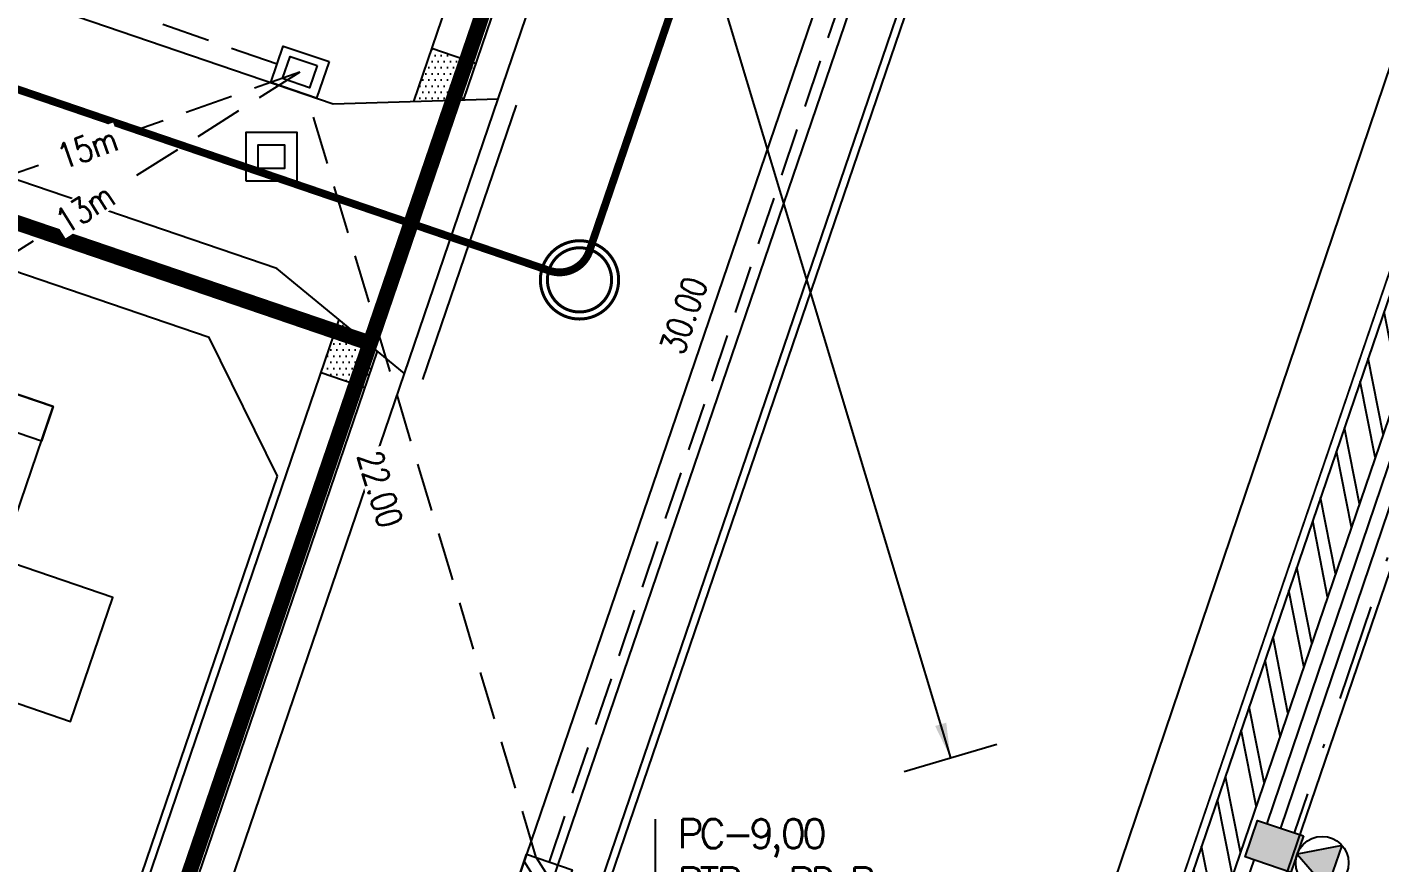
# Model space of a CAD drawing. Extents: x 0 to 336586, y 0 to 6284468.
# Drawn here: x 335422.82 to 335457.8, y 6277824.99 to 6277846.61 of the extents above; entities that cross this region are included whole.
import ezdxf

# ---------------------------------------------------------------- set-up
doc = ezdxf.new("R2010")
doc.units = 0
doc.header["$LTSCALE"] = 5
for name, pattern in [('DASHDOTX2', [2, 1, -0.5, 0, -0.5]), ('DASHED', [0.75, 0.5, -0.25]), ('HIDDEN', [0.375, 0.25, -0.125])]:
    doc.linetypes.add(name, pattern=pattern)
for name, color, linetype in [('ACOM-P', 251, 'DASHED'), ('CALLES-URBANAS', 6, 'Continuous'), ('COTAS', 11, 'Continuous'), ('EQUIPOS_E', 240, 'Continuous'), ('ESTRUCTURAS', 42, 'Continuous'), ('ESTRUCTURAS_P', 42, 'Continuous'), ('LAP_A_E', 100, 'Continuous'), ('LBT_A_E', 100, 'Continuous'), ('LBT_A_P', 100, 'DASHED'), ('LINEA-EDIFICACION-URBANA', 21, 'Continuous'), ('LMT_A_E', 10, 'DASHDOTX2'), ('MUROS', 8, 'Continuous'), ('PLANTA', 6, 'Continuous'), ('POSTES_E', 41, 'Continuous'), ('POSTES_P', 41, 'Continuous'), ('Prosan Agua Potable P. Cañeria Proyectada', 1, 'Continuous'), ('Prosan Alcantarillado P. CI Proyectada', 1, 'Continuous'), ('Prosan Alcantarillado P. Colector Proyectado', 1, 'Continuous'), ('Prosan General Linea Oficial', 6, 'DASHDOTX2'), ('Prosan Pavimentación Solera Rebajada Proyectada', 8, 'HIDDEN'), ('Prosan Pavimentación Vereda Existente', 8, 'Continuous'), ('Prosan Pavimentación Vereda Existente Hatch', 8, 'Continuous'), ('Prosan Pavimentación Vereda Proyectada', 8, 'Continuous'), ('Prosan Pavimentación Vereda Reforzada Proyectada Hatch', 8, 'Continuous'), ('PUNTO-DE-INTERES', 254, 'Continuous'), ('servicios', 6, 'Continuous'), ('TEXTO-BT_P', 151, 'Continuous')]:
    doc.layers.add(name, color=color, linetype=linetype)
doc.styles.add('2mm', font='simplex.shx', dxfattribs={"width": 0.8, "height": 0.65})
doc.styles.add('ROMANS', font='romans.shx', dxfattribs={"height": 1})
doc.dimstyles.new('ACOMETIDA 500', dxfattribs={"dimtxt": 0.65, "dimasz": 1.8, "dimexe": 1.25, "dimexo": 0.625, "dimtad": 0, "dimdec": 0, "dimtxsty": '2mm', "dimblk": 'NONE', "dimcen": 2.5, "dimse1": 1, "dimse2": 1, "dimclrd": 256, "dimclrt": 2, "dimadec": 0, "dimazin": 0, "dimtfac": 1, "dimtdec": 0, "dimtmove": 0, "dimatfit": 3, "dimldrblk": 'NONE', "dimfxl": 1, "dimtfill": 1, "dimlwd": -1, "dimarcsym": 2})
doc.dimstyles.new('VANO 500', dxfattribs={"dimtxt": 0.65, "dimasz": 1.8, "dimexe": 0, "dimexo": 8, "dimgap": 1.2, "dimtad": 0, "dimdec": 0, "dimzin": 0, "dimdsep": 46, "dimtxsty": '2mm', "dimblk": 'NONE', "dimcen": 0, "dimse1": 1, "dimse2": 1, "dimsd1": 1, "dimsd2": 1, "dimclrd": 7, "dimclrt": 2, "dimadec": 0, "dimazin": 0, "dimtfac": 1, "dimtdec": 0, "dimtofl": 0, "dimtmove": 0, "dimatfit": 3, "dimldrblk": 'NONE', "dimfxl": 1, "dimtfill": 1, "dimtolj": 1, "dimtzin": 0, "dimlwd": 25, "dimarcsym": 0})
pattern_1 = [(0, (398815.021874129, 6883263.931051567), (0.079375, 0.15875), [0, -0.15875])]

# ---------------------------------------------------------------- blocks, each defined once
blk = doc.blocks.new('agua potable')
at = {"layer": 'Prosan Agua Potable P. Cañeria Proyectada', "color": 4, "const_width": 0.4}
for points in [[(335921.2840937399, 6282516.132876968), (335940.1674004932, 6282571.448463109), (335854.3256344873, 6282600.752616114)], [(335835.4423277323, 6282545.437029972), (335921.2840937399, 6282516.132876968)], [(335921.2840937399, 6282516.132876968), (335902.3846082751, 6282460.769897918)]]:
    blk.add_lwpolyline(points, dxfattribs=at)
blk = doc.blocks.new('ALCANTARILLADO')
at = {"layer": 'Prosan Alcantarillado P. CI Proyectada', "color": 5, "ltscale": 2, "const_width": 0.078}
for points in [[(141.3615367603925, -131.2042264698539, 1), (143.3860423754959, -131.2042264698539, 1)], [(141.5435367602404, -131.2042264698539, 1), (143.2040423754806, -131.2042264698539, 1)]]:
    blk.add_lwpolyline(points, format="xyb", close=True, dxfattribs=at)
at = {"layer": 'Prosan Alcantarillado P. Colector Proyectado', "color": 5, "const_width": 0.2}
for points in [[(141.579924009493, -130.9611273140181), (47.88932403966464, -98.99992043734528)], [(151.4196971403871, -104.7057065826375), (142.6420177877881, -130.4184953796212)]]:
    blk.add_lwpolyline(points, dxfattribs=at)
at = {"layer": 'Prosan Alcantarillado P. Colector Proyectado', "color": 5, "const_width": 0.2031560000735277}
blk.add_lwpolyline([(141.5799240098422, -130.9611273140181, 0.4350435866282677), (142.6420177880063, -130.4184953796212, 0.4350435866282677)], format="xyb", dxfattribs=at)
blk = doc.blocks.new('A$C12F70A7C')
at = {"layer": 'MUROS'}
for points in [[(0, -8.672000000951812), (-5.476999999998952, -8.672000000951812), (-5.476999999998952, 0), (0, 0)], [(-2.738500000006752, 0), (-5.476999999998952, 0), (-5.476999999998952, -0.9399999999441206), (-2.738500000006752, -0.9399999999441206)], [(0, -8.672000000951812), (5.4769999999844, -8.672000000951812), (5.4769999999844, 0), (0, 0)], [(2.7384999999922, 0), (5.4769999999844, 0), (5.4769999999844, -0.9399999999441206), (2.7384999999922, -0.9399999999441206)], [(-5.476999999998952, -7.557999999960883), (-8.53499999998894, -7.557999999960883), (-8.53499999998894, -4.169999999925493), (-5.476999999998952, -4.169999999925493)], [(5.4769999999844, -7.557999999960883), (8.534999999974389, -7.557999999960883), (8.534999999974389, -4.169999999925493), (5.4769999999844, -4.169999999925493)]]:
    blk.add_lwpolyline(points, close=True, dxfattribs=at)
blk = doc.blocks.new('PLANTA')
at = {"layer": 'Prosan Pavimentación Vereda Existente Hatch'}
h = blk.add_hatch(dxfattribs=at)
h.set_pattern_fill('ANSI32', color=256, scale=0.1, angle=56.15142590759736, style=0)
h.set_pattern_definition([(101.1514259075973, (398815.021874129, 6884201.188221465), (-0.9345162955458134, -0.1842160236226215), []), (101.1514259075973, (398815.2719743277, 6884201.561132399), (-0.9345162955458134, -0.1842160236226215), [])])
h.paths.add_polyline_path([(335888.4781682382, 6282376.334856326), (335888.1551001107, 6282375.388480616), (335897.3664820598, 6282372.243953673), (335897.4061303517, 6282372.230959794), (335897.4460855881, 6282372.218942847), (335897.4863237013, 6282372.207910069), (335897.5268204535, 6282372.197868107), (335897.5675514509, 6282372.18882301), (335897.6084921586, 6282372.180780225), (335897.6496179156, 6282372.173744598), (335897.6909039493, 6282372.167720367), (335897.7323253903, 6282372.16271116), (335897.7738572882, 6282372.158719995), (335897.8154746254, 6282372.155749275), (335897.8571523335, 6282372.153800791), (335897.8988653072, 6282372.152875717), (335897.9405884201, 6282372.152974607), (335897.9822965399, 6282372.154097405), (335898.0239645432, 6282372.156243433), (335898.0655673307, 6282372.1594114), (335898.1070798425, 6282372.163599394), (335898.1484770729, 6282372.168804897), (335898.1897340859, 6282372.175024769), (335898.2308260297, 6282372.182255267), (335898.2717281519, 6282372.190492034), (335898.312415815, 6282372.199730108), (335898.35286451, 6282372.209963925), (335898.3930498721, 6282372.221187321), (335898.4329476953, 6282372.233393533), (335898.4725339464, 6282372.246575212), (335898.5117847804, 6282372.260724416), (335898.5506765539, 6282372.275832621), (335898.58918584, 6282372.291890729), (335898.6272894422, 6282372.308889066), (335898.6649644081, 6282372.326817391), (335898.702188044, 6282372.345664908), (335898.7389379275, 6282372.365420261), (335898.7751919221, 6282372.386071553), (335898.8109281895, 6282372.407606342), (335898.8461252038, 6282372.430011656), (335898.8807617634, 6282372.453274), (335898.9148170045, 6282372.477379363), (335898.9482704137, 6282372.502313223), (335898.9811018398, 6282372.52806056), (335899.0132915064, 6282372.554605867), (335899.0448200236, 6282372.581933152), (335899.0756683998, 6282372.610025955), (335899.1058180532, 6282372.638867356), (335899.1352508228, 6282372.668439979), (335899.1639489791, 6282372.698726011), (335899.1918952357, 6282372.729707209), (335899.2190727588, 6282372.761364913), (335899.2454651775, 6282372.793680051), (335899.2710565942, 6282372.826633159), (335899.2958315935, 6282372.860204387), (335899.3197752517, 6282372.894373513), (335899.3428731464, 6282372.929119955), (335899.3651113639, 6282372.964422782), (335899.386476509, 6282373.00026073), (335899.406955712, 6282373.036612211), (335899.4265366371, 6282373.073455328), (335899.4452074894, 6282373.11076789), (335899.4629570223, 6282373.148527418), (335899.4797745441, 6282373.18671117), (335899.4956499247, 6282373.225296144), (335899.5105736012, 6282373.264259099), (335899.5245365841, 6282373.303576563), (335963.9766280358, 6282562.105530757), (335963.9896219146, 6282562.145179049), (335964.001638862, 6282562.185134286), (335964.0126716395, 6282562.225372399), (335964.0227136015, 6282562.265869151), (335964.0317586989, 6282562.306600149), (335964.0398014835, 6282562.347540856), (335964.0468371104, 6282562.388666613), (335964.0528613417, 6282562.429952647), (335964.0578705487, 6282562.471374088), (335964.0618617139, 6282562.512905986), (335964.0648324333, 6282562.554523323), (335964.0667809173, 6282562.596201031), (335964.0677059924, 6282562.637914005), (335964.0676071012, 6282562.679637117), (335964.0664843034, 6282562.721345237), (335964.0643382752, 6282562.763013241), (335964.0611703094, 6282562.804616028), (335964.0569823142, 6282562.84612854), (335964.0517768122, 6282562.887525771), (335964.0455569393, 6282562.928782783), (335964.0383264418, 6282562.969874728), (335964.0300896752, 6282563.010776849), (335964.0208516011, 6282563.051464513), (335964.010617784, 6282563.091913207), (335963.9993943886, 6282563.13209857), (335963.9871881753, 6282563.171996393), (335963.9740064966, 6282563.211582644), (335963.9598572928, 6282563.250833478), (335963.9447490867, 6282563.289725251), (335963.9286909791, 6282563.328234538), (335963.9116926427, 6282563.366338139), (335963.8937643167, 6282563.404013106), (335963.8749168004, 6282563.441236742), (335963.8551614468, 6282563.477986625), (335963.834510156, 6282563.51424062), (335963.8129753673, 6282563.549976887), (335963.7905700526, 6282563.585173901), (335963.767307708, 6282563.619810461), (335963.7432023459, 6282563.653865702), (335963.7182684863, 6282563.687319111), (335963.6925211487, 6282563.720150538), (335963.6659758421, 6282563.752340204), (335963.6386485565, 6282563.783868721), (335963.6105557528, 6282563.814717097), (335963.5817143531, 6282563.844866751), (335963.5521417304, 6282563.874299521), (335963.521855698, 6282563.902997676), (335963.4908744993, 6282563.930943933), (335963.459216796, 6282563.958121456), (335963.4269016576, 6282563.984513875), (335963.3939485495, 6282564.010105291), (335963.3603773215, 6282564.034880291), (335963.3262081957, 6282564.05882395), (335963.2914617541, 6282564.081921844), (335963.2561589268, 6282564.104160061), (335963.2203209789, 6282564.125525206), (335963.1839694978, 6282564.14600441), (335963.1471263802, 6282564.165585334), (335963.1098138192, 6282564.184256187), (335963.0720542904, 6282564.20200572), (335963.0338705387, 6282564.218823242), (335962.9952855646, 6282564.234698622), (335962.9563226101, 6282564.249622298), (335962.9170051452, 6282564.263585282), (335953.6843528814, 6282567.415373358), (335953.3612847538, 6282566.468997648), (335962.5939370177, 6282563.317209572), (335962.6101265621, 6282563.311460108), (335962.6261701315, 6282563.305315064), (335962.642058062, 6282563.298778144), (335962.6577807834, 6282563.291853282), (335962.6733288246, 6282563.28454465), (335962.6886928204, 6282563.276856652), (335962.7038635158, 6282563.268793918), (335962.7188317727, 6282563.260361305), (335962.7335885748, 6282563.251563893), (335962.7481250331, 6282563.242406979), (335962.7624323914, 6282563.232896082), (335962.7765020315, 6282563.223036928), (335962.7903254783, 6282563.212835458), (335962.8038944051, 6282563.202297816), (335962.8172006386, 6282563.191430349), (335962.8302361635, 6282563.180239605), (335962.8429931276, 6282563.168732323), (335962.8554638468, 6282563.156915435), (335962.8676408092, 6282563.144796059), (335962.8795166796, 6282563.132381496), (335962.8910843047, 6282563.119679223), (335962.9023367164, 6282563.106696893), (335962.9132671367, 6282563.093442324), (335962.9238689817, 6282563.079923501), (335962.934135865, 6282563.066148568), (335962.9440616023, 6282563.052125822), (335962.9536402149, 6282563.037863709), (335962.9628659326, 6282563.023370821), (335962.9717331986, 6282563.008655887), (335962.9802366713, 6282562.993727772), (335962.9883712286, 6282562.978595467), (335962.9961319707, 6282562.963268087), (335963.0035142226, 6282562.947754866), (335963.0105135376, 6282562.932065148), (335963.0171256995, 6282562.916208383), (335963.0233467255, 6282562.900194123), (335963.0291728682, 6282562.884032015), (335963.0346006183, 6282562.867731794), (335963.0396267061, 6282562.851303278), (335963.0442481042, 6282562.834756365), (335963.048462029, 6282562.81810102), (335963.0522659418, 6282562.801347276), (335963.0556575516, 6282562.784505226), (335963.0586348152, 6282562.767585013), (335963.0611959394, 6282562.750596832), (335963.0633393814, 6282562.733550914), (335963.06506385, 6282562.716457526), (335963.0663683065, 6282562.699326967), (335963.0672519652, 6282562.682169554), (335963.0677142937, 6282562.664995622), (335963.0677550136, 6282562.647815516), (335963.0673741003, 6282562.630639586), (335963.0665717833, 6282562.613478177), (335963.065348546, 6282562.596341627), (335963.063705125, 6282562.579240257), (335963.0616425104, 6282562.562184369), (335963.0591619445, 6282562.545184238), (335963.0562649217, 6282562.528250102), (335963.0529531869, 6282562.511392164), (335963.049228735, 6282562.494620577), (335963.0450938094, 6282562.477945443), (335963.040550901, 6282562.461376809), (335963.0356027462, 6282562.444924653), (335963.0302523255, 6282562.428598885), (335898.578160874, 6282373.626644691), (335898.5724114103, 6282373.610455147), (335898.5662663671, 6282373.594411577), (335898.5597294457, 6282373.578523647), (335898.5528045837, 6282373.562800925), (335898.5454959525, 6282373.547252884), (335898.5378079545, 6282373.531888888), (335898.5297452207, 6282373.516718193), (335898.5213126077, 6282373.501749936), (335898.512515195, 6282373.486993134), (335898.5033582819, 6282373.472456676), (335898.4938473841, 6282373.458149318), (335898.4839882307, 6282373.444079678), (335898.4737867604, 6282373.430256231), (335898.4632491182, 6282373.416687304), (335898.4523816517, 6282373.40338107), (335898.4411909069, 6282373.390345545), (335898.4296836248, 6282373.377588581), (335898.4178667369, 6282373.365117862), (335898.4057473612, 6282373.352940899), (335898.393332798, 6282373.34106503), (335898.3806305255, 6282373.329497404), (335898.3676481948, 6282373.318244993), (335898.3543936262, 6282373.307314572), (335898.3408748037, 6282373.296712727), (335898.3270998705, 6282373.286445844), (335898.3130771242, 6282373.276520106), (335898.2988150114, 6282373.266941494), (335898.2843221232, 6282373.257715777), (335898.2696071896, 6282373.24884851), (335898.2546790742, 6282373.240345038), (335898.2395467692, 6282373.23221048), (335898.2242193897, 6282373.224449738), (335898.2087061684, 6282373.217067487), (335898.1930164499, 6282373.210068171), (335898.177159685, 6282373.203456009), (335898.1611454253, 6282373.197234984), (335898.1449833172, 6282373.19140884), (335898.1286830961, 6282373.18598109), (335898.1122545807, 6282373.180955003), (335898.0957076669, 6282373.176333604), (335898.0790523219, 6282373.17211968), (335898.0622985783, 6282373.168315767), (335898.045456528, 6282373.164924157), (335898.0285363158, 6282373.161946894), (335898.011548134, 6282373.15938577), (335897.9945022156, 6282373.157242328), (335897.9774088284, 6282373.155517858), (335897.9602782688, 6282373.154213402), (335897.9431208557, 6282373.153329744), (335897.925946924, 6282373.152867415), (335897.9087668187, 6282373.152826696), (335897.8915908883, 6282373.153207608), (335897.8744294792, 6282373.154009925), (335897.8572929286, 6282373.155233162), (335897.8401915588, 6282373.156876584), (335897.8231356713, 6282373.158939199), (335897.8061355398, 6282373.161419764), (335897.7892014046, 6282373.164316787), (335897.7723434661, 6282373.167628522), (335897.7555718789, 6282373.171352973), (335897.7388967457, 6282373.175487899), (335897.7223281108, 6282373.180030808), (335897.7058759547, 6282373.184978963), (335897.6895501874, 6282373.190329383)])
at = {"layer": 'Prosan Pavimentación Vereda Reforzada Proyectada Hatch'}
h = blk.add_hatch(dxfattribs=at)
h.set_pattern_fill('DOTS', color=256, scale=0.1)
h.set_pattern_definition(pattern_1)
h.paths.add_polyline_path([(335924.0137502286, 6282523.370367231), (335922.8780993763, 6282523.758048983), (335922.4096505914, 6282522.385804204), (335923.6906821011, 6282522.42399152)])
h = blk.add_hatch(dxfattribs=at)
h.set_pattern_fill('DOTS', color=256, scale=0.1)
h.set_pattern_definition(pattern_1)
h.paths.add_polyline_path([(335921.4736270757, 6282515.929488209), (335920.4833568808, 6282516.743039032), (335920.0149080958, 6282515.370794252), (335921.1505589482, 6282514.983112499)])
at = {"layer": 'CALLES-URBANAS', "flags": 128}
blk.add_lwpolyline([(335920.3279743883, 6282522.323749814), (335924.5980794206, 6282522.45104087), (335939.8630484486, 6282567.167293179, 0.4142135623730959), (335936.1232029526, 6282574.783956205), (335858.851626211, 6282601.162468823, 0.4142135623730951), (335851.234963184, 6282597.422623326), (335835.969994156, 6282552.706371017), (335839.2708948056, 6282549.994534941), (335920.3279743882, 6282522.323749814)], format="xyb", dxfattribs=at)
for points in [[(335962.5293233921, 6282563.12793443), (335953.2966711283, 6282566.279722506), (335948.6170237684, 6282564.178912999), (335886.1033410822, 6282381.055213066), (335888.5427818637, 6282376.524131468), (335897.7541638129, 6282373.379604525)], [(335946.4876784203, 6282564.905816286), (335883.9739957342, 6282381.782116353)], [(335965.2069164591, 6282561.685542191), (335932.4962877323, 6282465.865057745)], [(335905.6985939573, 6282467.08806182), (335922.1750684638, 6282515.353223043), (335918.8741678141, 6282518.065059118), (335837.8170882315, 6282545.735844245), (335833.5469831992, 6282545.608553191), (335817.0705086927, 6282497.343391968), (335820.3714093423, 6282494.631555892), (335901.4284889249, 6282466.960770765)]]:
    blk.add_lwpolyline(points, dxfattribs=at)
at = {"layer": 'LINEA-EDIFICACION-URBANA', "ltscale": 0.2}
blk.add_lwpolyline([(335918.8896473648, 6282512.693589818), (335917.126667291, 6282516.284119202), (335838.1107821806, 6282543.258093465), (335834.5202527964, 6282541.495113391), (335820.3559297918, 6282500.003025193), (335822.1189098656, 6282496.412495809), (335901.1347949759, 6282469.438521545), (335904.7253243601, 6282471.201501619)], close=True, dxfattribs=at)
at = {"layer": 'Prosan General Linea Oficial', "ltscale": 0.2, "const_width": 0.05}
blk.add_lwpolyline([(335962.8409771835, 6282562.493212511), (335930.1303484567, 6282466.672728064)], dxfattribs=at)
at = {"layer": 'Prosan Pavimentación Solera Rebajada Proyectada', "linetype": 'Continuous', "flags": 128}
for points in [[(335922.1750684638, 6282515.353223043), (335924.5980794207, 6282522.45104087)], [(335922.648256319, 6282515.191688979), (335925.0712672758, 6282522.289506806)]]:
    blk.add_lwpolyline(points, dxfattribs=at)
at = {"layer": 'Prosan Pavimentación Vereda Existente'}
for points in [[(335963.0302523255, 6282562.428598885), (335930.3196235988, 6282466.608114438)], [(335963.9766280357, 6282562.105530757), (335931.265999309, 6282466.28504631)]]:
    blk.add_lwpolyline(points, dxfattribs=at)
at = {"layer": 'Prosan Pavimentación Vereda Proyectada'}
for points in [[(335935.3801462592, 6282572.607292072), (335936.3307007744, 6282572.282797409), (335938.1667058739, 6282568.543543428), (335922.4096505914, 6282522.385804204)], [(335954.1043414473, 6282568.645661782), (335953.3612847538, 6282566.468997648), (335948.4277486263, 6282564.243526625), (335885.9140659402, 6282381.119826691), (335888.4781682382, 6282376.334856326), (335887.7351115447, 6282374.158192192)], [(335939.8630484486, 6282567.167293179), (335939.0586290949, 6282567.441901087), (335923.6906821011, 6282522.42399152)], [(335946.4876784204, 6282564.905816286), (335947.292097774, 6282564.631208377), (335884.7784150879, 6282381.507508445), (335883.9739957342, 6282381.782116353)], [(335924.0137502287, 6282523.370367231), (335922.8780993764, 6282523.758048983)], [(335903.5101651283, 6282467.022825154), (335920.4833568808, 6282516.743039032)], [(335904.791196638, 6282467.061012471), (335921.4736270757, 6282515.929488209)], [(335921.1505589481, 6282514.983112499), (335920.0149080958, 6282515.370794252)]]:
    blk.add_lwpolyline(points, dxfattribs=at)
at = {"layer": 'PUNTO-DE-INTERES', "xscale": -1, "rotation": 341.1514259085047}
blk.add_blockref('A$C12F70A7C', (335907.9035781839, 6282516.26265429), dxfattribs=at)
blk.add_blockref('A$C12F70A7C', (335907.9035781839, 6282516.26265429), dxfattribs=at)
blk.add_blockref('A$C12F70A7C', (335907.9035781839, 6282516.26265429), dxfattribs=at)
blk = doc.blocks.new('PC-11-5_E')
at = {"layer": 'POSTES_E'}
blk.add_lwpolyline([(-1.000007490111759, 1.250024174724103), (0.9999925098882407, 1.250024174724103), (0.9999925098882407, -1.249975825275897), (-1.000007490111759, -1.249975825275897)], close=True, dxfattribs=at)
blk.add_solid([(-1.000007490111759, 1.250024174724103), (0.9999925098882407, 1.250024174724103), (-1.000007490111759, -1.249975825275897), (0.9999925098882407, -1.249975825275897)], dxfattribs=at)
blk = doc.blocks.new('LUM-150W_E')
at = {"layer": 'EQUIPOS_E', "linetype": 'Continuous'}
blk.add_hatch(color=50, dxfattribs=at).paths.add_polyline_path([(-1.184300804563508, 2.052656395711328), (7.292464620271594e-05, 0.001260921570409357), (1.184446653855913, 2.052656395711328)])
at = {"layer": 'EQUIPOS_E', "color": 50, "linetype": 'Continuous', "flags": 128}
blk.add_lwpolyline([(-1.184300804563508, 2.052656395711328), (7.292464620266043e-05, 0.001260921570409579), (1.184446653855913, 2.052656395711328)], close=True, dxfattribs=at)
at = {"layer": 'EQUIPOS_E', "color": 50, "linetype": 'Continuous'}
blk.add_circle((7.29246462028279e-05, 1.368857904330984), 1.36885790627348, dxfattribs=at)
blk = doc.blocks.new('*D126')
at = {"layer": 'Defpoints', "color": 0, "linetype": 'HIDDEN', "ltscale": 0.25, "transparency": 16777216}
for p in [(335472.1138679478, 6277875.67667455), (335455.0692683824, 6277825.419844529), (335456.3093298592, 6277824.999277785)]:
    blk.add_point(p, dxfattribs=at)
at = {"layer": 'COTAS', "color": 2, "linetype": 'HIDDEN', "ltscale": 0.25, "transparency": 16777216, "insert": (335464.8316296416, 6277850.127692796), "char_height": 0.65, "attachment_point": 5, "rotation": 71.26563742005364, "style": '2mm', "bg_fill": 3, "box_fill_scale": 1.1, "bg_fill_color": 256, "bg_fill_true_color": 13158600, "bg_fill_transparency": 0}
blk.add_mtext('\\A1;53.00', dxfattribs=at)
blk = doc.blocks.new('_None')
blk = doc.blocks.new('PC-11-5-R_P')
at = {"layer": 'POSTES_P'}
for points in [[(-0.9999657893680478, 1.250017720109184), (1.000034210631952, 1.250017720109184), (1.000034210631952, -1.249982279890816), (-0.9999657893680478, -1.249982279890816)], [(-0.6076441962093213, 0.7368020719475794), (0.607712617473112, 0.7368020719475794), (0.607712617473112, -0.7367666317292105), (-0.6076441962093213, -0.7367666317292105)]]:
    blk.add_lwpolyline(points, close=True, dxfattribs=at)
blk = doc.blocks.new('PC-9_P')
at = {"layer": 'POSTES_E'}
for p, q in [((0.6083982158431285, 1.249984817137545), (-1.000003517699549, -0.7605173497908027)), ((0.9999964823004506, 0.728340590182853), (-0.5826881361359098, -1.250015182862455))]:
    blk.add_line(p, q, dxfattribs=at)
blk.add_lwpolyline([(-1.000003517699549, 1.249984817137545), (0.9999964823004506, 1.249984817137545), (0.9999964823004506, -1.250015182862455), (-1.000003517699549, -1.250015182862455)], close=True, dxfattribs=at)
blk = doc.blocks.new('*D186')
at = {"layer": 'Defpoints', "color": 0, "ltscale": 0.5, "transparency": 16777216}
for p in [(335405.3082107829, 6277853.963155257), (335429.8745389695, 6277845.448752484), (335429.6026240073, 6277844.646441362)]:
    blk.add_point(p, dxfattribs=at)
at = {"layer": 'COTAS', "color": 2, "ltscale": 0.5, "transparency": 16777216, "insert": (335417.272284511, 6277848.772635179), "char_height": 0.65, "attachment_point": 5, "rotation": 341.27772935523984, "style": '2mm', "bg_fill": 3, "box_fill_scale": 1.1, "bg_fill_color": 256, "bg_fill_true_color": 13158600, "bg_fill_transparency": 0}
blk.add_mtext('\\A1;26.00', dxfattribs=at)
blk = doc.blocks.new('*D187')
at = {"layer": 'Defpoints', "color": 0, "linetype": 'HIDDEN', "ltscale": 0.25, "transparency": 16777216}
for p in [(335429.8745457281, 6277845.448732084), (335436.1647585342, 6277824.545655606), (335435.0909964589, 6277824.22253609)]:
    blk.add_point(p, dxfattribs=at)
at = {"layer": 'COTAS', "color": 2, "linetype": 'HIDDEN', "ltscale": 0.25, "transparency": 16777216, "insert": (335431.9493841368, 6277834.662463109), "char_height": 0.65, "attachment_point": 5, "rotation": 286.7477400949316, "style": '2mm', "bg_fill": 3, "box_fill_scale": 1.1, "bg_fill_color": 256, "bg_fill_true_color": 13158600, "bg_fill_transparency": 0}
blk.add_mtext('\\A1;22.00', dxfattribs=at)
blk = doc.blocks.new('*D190')
at = {"layer": 'Defpoints', "color": 0, "ltscale": 0.5, "transparency": 16777216}
for p in [(335445.7826560722, 6277852.962128649), (335434.9543318518, 6277824.958861721), (335436.1647651501, 6277824.545651488)]:
    blk.add_point(p, dxfattribs=at)
at = {"layer": 'COTAS', "color": 2, "ltscale": 0.5, "transparency": 16777216, "insert": (335439.8003340142, 6277839.154450114), "char_height": 0.65, "attachment_point": 5, "rotation": 71.15143898286952, "style": '2mm', "bg_fill": 3, "box_fill_scale": 1.1, "bg_fill_color": 256, "bg_fill_true_color": 13158600, "bg_fill_transparency": 0}
blk.add_mtext('\\A1;30.00', dxfattribs=at)
blk = doc.blocks.new('*D191')
at = {"layer": 'Defpoints', "color": 0, "ltscale": 0.5, "transparency": 16777216}
for p in [(335436.4850884867, 6277825.492091102), (335425.520732515, 6277797.324641029), (335426.7286822295, 6277796.912278627)]:
    blk.add_point(p, dxfattribs=at)
at = {"layer": 'COTAS', "color": 2, "ltscale": 0.5, "transparency": 16777216, "insert": (335430.3989326665, 6277811.614548283), "char_height": 0.65, "attachment_point": 5, "rotation": 71.15143898286952, "style": '2mm', "bg_fill": 3, "box_fill_scale": 1.1, "bg_fill_color": 256, "bg_fill_true_color": 13158600, "bg_fill_transparency": 0}
blk.add_mtext('\\A1;30.00', dxfattribs=at)
blk = doc.blocks.new('*D251')
at = {"layer": 'ACOM-P', "ltscale": 0.5, "transparency": 16777216}
for p, q in [((335429.8745457283, 6277845.448732084), (335425.4531544261, 6277842.648756251)), ((335418.7623627996, 6277838.411616043), (335423.1837541009, 6277841.211591875))]:
    blk.add_line(p, q, dxfattribs=at)
at = {"layer": 'Defpoints', "color": 0, "ltscale": 0.5, "transparency": 16777216}
for p in [(335429.8745457283, 6277845.448732084), (335418.7623628001, 6277838.411616042), (335418.7623627996, 6277838.411616043)]:
    blk.add_point(p, dxfattribs=at)
at = {"layer": 'ACOM-P', "color": 2, "ltscale": 0.5, "transparency": 16777216, "insert": (335424.3184542642, 6277841.930174063), "char_height": 0.65, "attachment_point": 5, "rotation": 32.34523611430441, "style": '2mm', "bg_fill": 3, "box_fill_scale": 1.1, "bg_fill_color": 256, "bg_fill_true_color": 13158600, "bg_fill_transparency": 0}
blk.add_mtext('13m', dxfattribs=at)
blk = doc.blocks.new('*D252')
at = {"layer": 'ACOM-P', "ltscale": 0.5, "transparency": 16777216}
for p, q in [((335429.8745434335, 6277845.448739937), (335425.6450907765, 6277843.944263643)), ((335418.8847967372, 6277841.539531175), (335423.1142493947, 6277843.044007469))]:
    blk.add_line(p, q, dxfattribs=at)
at = {"layer": 'Defpoints', "color": 0, "ltscale": 0.5, "transparency": 16777216}
for p in [(335429.8745389702, 6277845.448752484), (335429.8745434335, 6277845.448739937), (335418.8847922739, 6277841.539543723)]:
    blk.add_point(p, dxfattribs=at)
at = {"layer": 'ACOM-P', "color": 2, "ltscale": 0.5, "transparency": 16777216, "insert": (335424.3796700854, 6277843.494135556), "char_height": 0.65, "attachment_point": 5, "rotation": 19.581194046835833, "style": '2mm', "bg_fill": 3, "box_fill_scale": 1.1, "bg_fill_color": 256, "bg_fill_true_color": 13158600, "bg_fill_transparency": 0}
blk.add_mtext('15m', dxfattribs=at)
blk = doc.blocks.new('CA 3Ø-P')
at = {"layer": 'ESTRUCTURAS'}
for points in [[(-1.307126184576191, -1.266878571361303), (1.346075665089302, -1.266878571361303), (1.346075665089302, 1.246819127351046), (-1.307126184576191, 1.246819127351046)], [(-0.676001158892177, -0.6099489843472838), (0.7149506394052878, -0.6099489843472838), (0.7149506394052878, 0.5898895403370261), (-0.676001158892177, 0.5898895403370261)]]:
    blk.add_lwpolyline(points, close=True, dxfattribs=at)
blk = doc.blocks.new('COTA-500')
at = {"layer": 'COTAS', "color": 11}
blk.add_line((0.007478311659748544, 1.249977630094855), (-0.007478310724740958, -1.249977629634322), dxfattribs=at)
blk.add_solid([(0.8990864967945762, -0.1553816995609121), (0.9008812913689561, 0.1446129311781807), (4.675037934900872e-10, -2.564345437383597e-12)], dxfattribs=at)

msp = doc.modelspace()

# ---------------------------------------------------------------- linework, layer by layer
at = {"layer": 'LAP_A_E', "ltscale": 0.5}
msp.add_lwpolyline([(335471.5983855259, 6277875.324315486), (335454.8749688141, 6277826.014508715)], dxfattribs=at)
at = {"layer": 'LBT_A_E', "ltscale": 0.5}
for points in [[(335471.9532771221, 6277875.203164697), (335455.2298604106, 6277825.893357927)], [(335455.682695568, 6277825.282166141), (335455.6860473523, 6277825.281413862)]]:
    msp.add_lwpolyline(points, dxfattribs=at)
at = {"layer": 'LBT_A_P', "ltscale": 0.5}
for points in [[(335429.2839986036, 6277845.653409261), (335405.7806437009, 6277853.79941517)], [(335436.3250566987, 6277825.019263507), (335445.6223501639, 6277852.488521534)], [(335435.9875700055, 6277825.134472729), (335430.0517341782, 6277844.859913165)]]:
    msp.add_lwpolyline(points, dxfattribs=at)
at = {"layer": 'LMT_A_E', "ltscale": 0.5}
msp.add_lwpolyline([(335472.3081687185, 6277875.082013909), (335455.5847520067, 6277825.772207138)], dxfattribs=at)

# ---------------------------------------------------------------- block references
at = {"layer": 'EQUIPOS_E', "ltscale": 5, "xscale": 0.4999999999999998, "yscale": 0.4999999999999998, "zscale": 0.4999999999999998, "rotation": 251.1514259150348}
msp.add_blockref('LUM-150W_E', (335455.6607658503, 6277825.217926588), dxfattribs=at)
at = {"layer": 'PLANTA'}
msp.add_blockref('PLANTA', (-489.5943777723587, -4677.696606804617), dxfattribs=at)
at = {"layer": 'POSTES_E', "ltscale": 5, "xscale": 0.5, "yscale": 0.5, "zscale": 0.5, "rotation": 251.1514259150348}
msp.add_blockref('PC-11-5_E', (335455.0692683821, 6277825.419844528), dxfattribs=at)
at = {"layer": 'POSTES_P', "ltscale": 5, "xscale": 0.5, "yscale": 0.5, "zscale": 0.5}
for name, p, rotation in [('PC-11-5-R_P', (335429.8745389698, 6277845.448752484), 251.1514259074057), ('PC-9_P', (335436.1647585343, 6277824.545655606), 71.1514234464508)]:
    msp.add_blockref(name, p, dxfattribs=dict(at, rotation=rotation))
at = {"layer": 'servicios', "color": 1}
msp.add_blockref('ALCANTARILLADO', (335294.7307215866, 6277971.279013176), dxfattribs=at)
at = {"layer": 'servicios'}
msp.add_blockref('agua potable', (-489.5943777723587, -4677.696606804617), dxfattribs=at)

# ---------------------------------------------------------------- next in the draw order: dimensions: what is measured, and where the dimension line sits
at = {"layer": 'COTAS', "linetype": 'HIDDEN', "ltscale": 0.25}
dim = msp.add_aligned_dim(p1=(335472.1138679478, 6277875.676674549), p2=(335455.0692683821, 6277825.419844528), distance=1.3094383726496188, dimstyle='VANO 500', override={"dimpost": '.00', "dimsah": 1}, dxfattribs=at)
dim.commit()
dim.dimension.update_dxf_attribs({"geometry": '*D126', "text_midpoint": (335464.8316296416, 6277850.127692796)})
at = {"layer": 'COTAS', "ltscale": 0.5}
dim = msp.add_linear_dim(base=(335429.6026240073, 6277844.646441362), p1=(335405.3082107829, 6277853.963155256), p2=(335429.8745389698, 6277845.448752484), angle=161.2777293552398, dimstyle='VANO 500', override={"dimpost": '.00', "dimsah": 1, "dimtmove": 1}, dxfattribs=at)
dim.commit()
dim.dimension.update_dxf_attribs({"geometry": '*D186', "text_midpoint": (335417.272284511, 6277848.772635179), "dimtype": 160})

# ---------------------------------------------------------------- next in the draw order: dimensions: what is measured, and where the dimension line sits
at = {"layer": 'COTAS', "linetype": 'HIDDEN', "ltscale": 0.25}
dim = msp.add_linear_dim(base=(335435.0909964589, 6277824.22253609), p1=(335429.8745457283, 6277845.448732083), p2=(335436.1647585343, 6277824.545655606), angle=286.7477400949316, dimstyle='VANO 500', override={"dimpost": '.00', "dimsah": 1}, dxfattribs=at)
dim.commit()
dim.dimension.update_dxf_attribs({"geometry": '*D187', "text_midpoint": (335431.9493841368, 6277834.662463109), "dimtype": 161})

# ---------------------------------------------------------------- next in the draw order: dimensions: what is measured, and where the dimension line sits
at = {"layer": 'ACOM-P', "ltscale": 0.5}
dim = msp.add_aligned_dim(p1=(335429.8745457283, 6277845.448732083), p2=(335418.7623627997, 6277838.411616042), distance=-8.491026638462897e-10, dimstyle='ACOMETIDA 500', override={"dimpost": 'm', "dimsah": 1}, dxfattribs=at)
dim.commit()
dim.dimension.update_dxf_attribs({"geometry": '*D251', "text_midpoint": (335424.3184542642, 6277841.930174063)})
at = {"layer": 'COTAS', "ltscale": 0.5}
dim = msp.add_linear_dim(base=(335434.9543318518, 6277824.958861721), p1=(335445.7826560722, 6277852.962128649), p2=(335436.1647651504, 6277824.545651489), angle=71.15143898286954, dimstyle='VANO 500', override={"dimpost": '.00', "dimsah": 1, "dimtmove": 1}, dxfattribs=at)
dim.commit()
dim.dimension.update_dxf_attribs({"geometry": '*D190', "text_midpoint": (335439.8003340142, 6277839.154450114)})

# ---------------------------------------------------------------- next in the draw order: linework, layer by layer
at = {"layer": 'TEXTO-BT_P', "ltscale": 0.5}
msp.add_lwpolyline([(335439.0621683053, 6277826.12440512), (335439.0621683053, 6277821.624542955)], dxfattribs=at)

# ---------------------------------------------------------------- next in the draw order: block references
at = {"layer": 'COTAS', "rotation": 106.7477623908864}
msp.add_blockref('COTA-500', (335446.6981739175, 6277827.715399073), dxfattribs=at)

# ---------------------------------------------------------------- next in the draw order: texts
at = {"layer": 'TEXTO-BT_P', "ltscale": 0.5, "insert": (335439.6355745732, 6277823.874955861), "char_height": 0.7499999981250001, "attachment_point": 4, "style": 'ROMANS', "bg_fill": 3, "box_fill_scale": 1.3, "bg_fill_color": 256, "bg_fill_transparency": 0}
msp.add_mtext('{\\T0.8;PC-9,00\\PBTPre RD B\\PBTPre RL B\\PPP Pre 4c}', dxfattribs=at)

# ---------------------------------------------------------------- next in the draw order: dimensions: what is measured, and where the dimension line sits
at = {"layer": 'ACOM-P', "ltscale": 0.5}
dim = msp.add_aligned_dim(p1=(335418.8847922742, 6277841.539543723), p2=(335429.8745389698, 6277845.448752484), distance=-1.331802287076755e-05, text='15m', dimstyle='ACOMETIDA 500', override={"dimpost": 'm', "dimsah": 1}, dxfattribs=at)
dim.commit()
dim.dimension.update_dxf_attribs({"geometry": '*D252', "text_midpoint": (335424.3796700854, 6277843.494135556)})
at = {"layer": 'COTAS', "ltscale": 0.5}
dim = msp.add_linear_dim(base=(335425.520732515, 6277797.324641029), p1=(335436.4850884869, 6277825.492091103), p2=(335426.7286822298, 6277796.912278629), angle=71.15143898286954, dimstyle='VANO 500', override={"dimpost": '.00', "dimsah": 1, "dimtmove": 1}, dxfattribs=at)
dim.commit()
dim.dimension.update_dxf_attribs({"geometry": '*D191', "text_midpoint": (335430.3989326665, 6277811.614548283)})

# ---------------------------------------------------------------- next in the draw order: linework, layer by layer
for points in [[(335218.9654022003, 6277918.90062075), (335244.5175387389, 6277910.177764376), (335270.0696471099, 6277901.454950549), (335298.461382285, 6277891.761971691), (335324.4720615214, 6277882.883258218), (335337.7553004391, 6277884.492402071), (335355.6470166566, 6277882.408681102), (335379.4796859176, 6277874.329650663), (335408.8752181281, 6277864.369674078), (335438.7881872919, 6277854.001126965), (335446.6981739175, 6277827.715399073)], [(335414.5786244975, 6277699.19372829), (335412.0303056971, 6277710.571607957), (335420.4617700703, 6277735.219866972), (335430.2212695947, 6277763.808732224), (335439.9779422633, 6277792.389325107), (335449.4197218321, 6277820.039403816), (335459.0436718563, 6277848.473782859), (335467.5872618188, 6277873.716191097), (335474.2727934625, 6277880.257826401)]]:
    msp.add_lwpolyline(points, dxfattribs=at)
at = {"layer": 'LAP_A_E', "ltscale": 0.5}
msp.add_lwpolyline([(335442.8135274414, 6277791.036668357), (335454.5513464462, 6277825.068322208)], dxfattribs=at)

# ---------------------------------------------------------------- next in the draw order: block references
at = {"layer": 'ESTRUCTURAS_P', "xscale": 0.5, "yscale": 0.5, "zscale": 0.5}
msp.add_blockref('CA 3Ø-P', (335429.1282281853, 6277843.267071632), dxfattribs=at)

doc.saveas('drawing.dxf')
